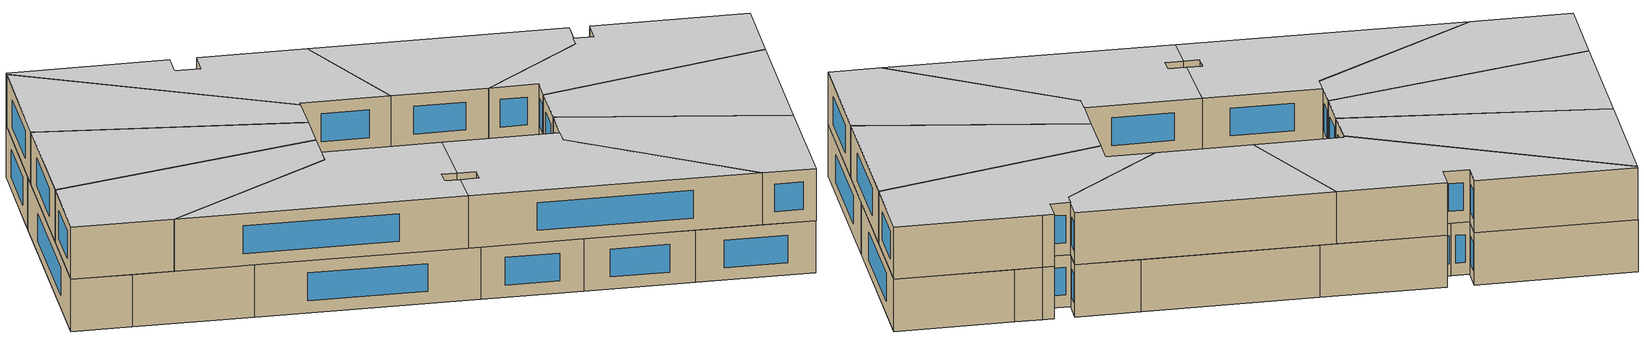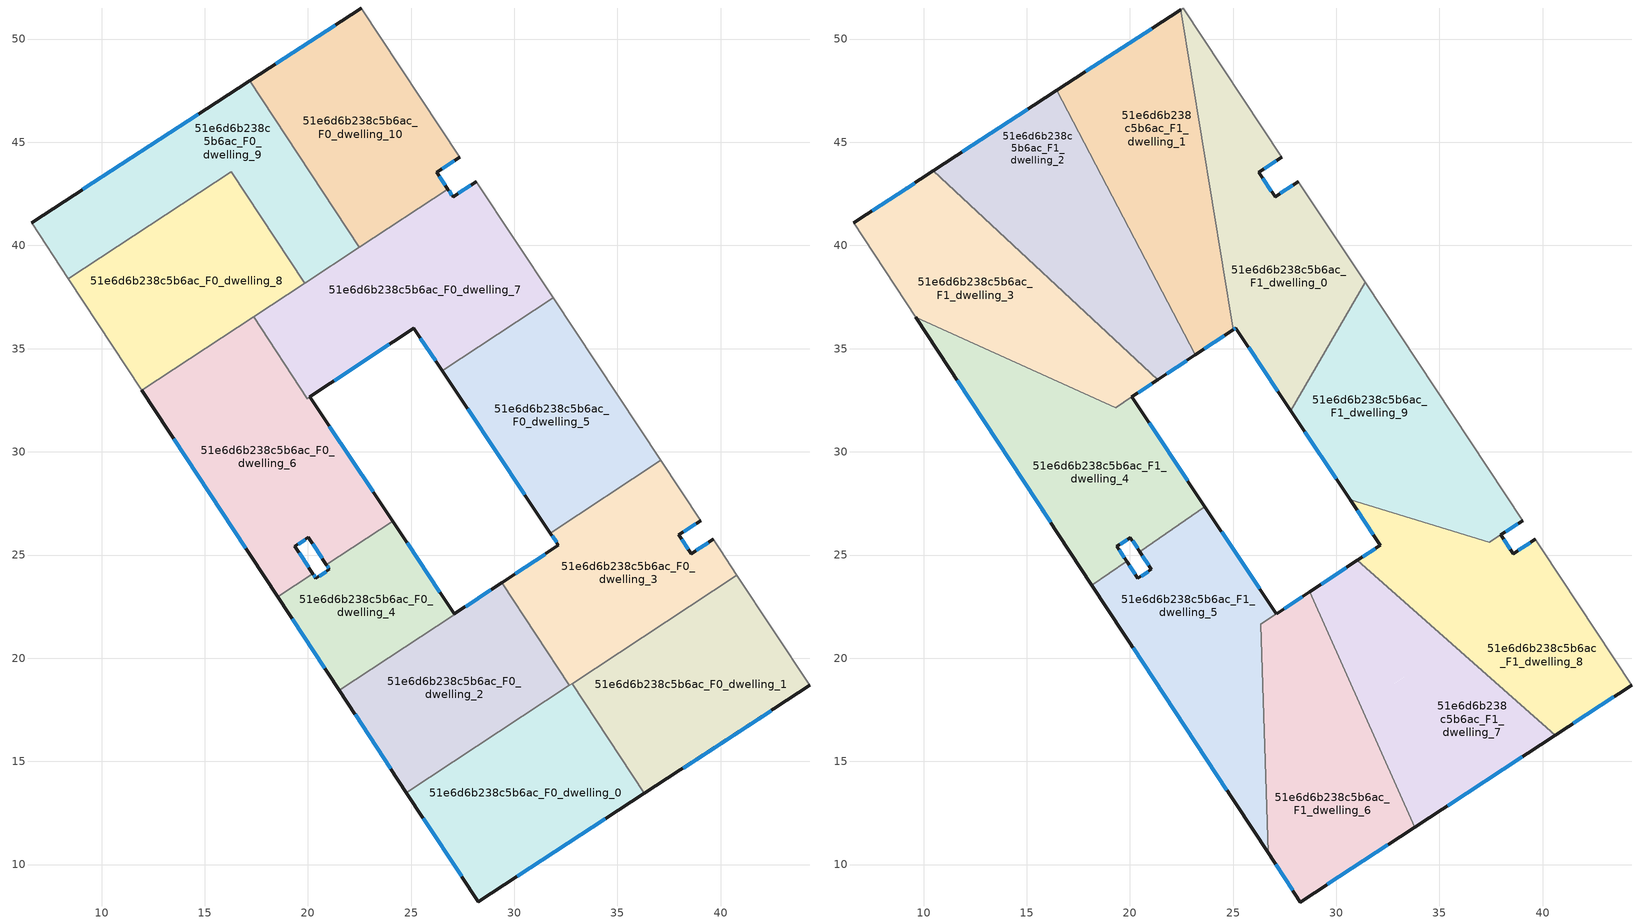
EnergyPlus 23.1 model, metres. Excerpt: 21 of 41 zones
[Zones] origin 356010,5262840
51e6d6b238c5b6ac_F0_dwelling_0
 floor ground (EU_floor_Construction): 32.8,18.77 36.31,13.45 28.27,8.19 24.78,13.49 z0
 wall outside (EU_wall_Construction): 24.78,13.49 28.27,8.19 36.31,13.45 z0:3
 wall to 51e6d6b238c5b6ac_F0_dwelling_1 (EU_wall_Construction): 36.31,13.45 32.8,18.77 z0:3
 wall to 51e6d6b238c5b6ac_F0_dwelling_2 (EU_wall_Construction): 32.67,18.68 24.78,13.49 z0:3
 wall to 51e6d6b238c5b6ac_F0_dwelling_3 (EU_wall_Construction): 32.8,18.77 32.67,18.68 z0:3
 window (EU_Window_Construction): 30.15,9.42 34.42,12.21 / 25.6,12.24 27.45,9.43 z0.7:2.3
51e6d6b238c5b6ac_F0_dwelling_1
 floor ground (EU_floor_Construction): 40.79,24.02 44.32,18.69 36.31,13.45 32.8,18.77 z0
 wall outside (EU_wall_Construction): 36.31,13.45 44.32,18.69 z0:3
 wall adiabatic (EU_wall_Construction): 44.32,18.69 40.79,24.02 z0:3
 wall to 51e6d6b238c5b6ac_F0_dwelling_3 (EU_wall_Construction): 40.79,24.02 32.8,18.77 z0:3
 window (EU_Window_Construction): 38.19,14.68 42.44,17.46 z0.7:2.3
51e6d6b238c5b6ac_F0_dwelling_10
 floor ground (EU_floor_Construction): 22.59,51.51 27.37,44.28 26.24,43.54 26.78,42.73 22.49,39.91 17.18,47.98 z0
 wall outside (EU_wall_Construction): 26.78,42.73 26.24,43.54 27.37,44.28 / 22.59,51.51 17.18,47.98 z0:3
 wall to 51e6d6b238c5b6ac_F0_dwelling_9 (EU_wall_Construction): 17.18,47.98 22.49,39.91 z0:3
 wall adiabatic (EU_wall_Construction): 27.37,44.28 22.59,51.51 z0:3
 wall to 51e6d6b238c5b6ac_F0_dwelling_7 (EU_wall_Construction): 22.49,39.91 26.78,42.73 z0:3
 window (EU_Window_Construction): 26.51,43.72 27.1,44.11 / 26.65,42.92 26.37,43.35 / 21.32,50.68 18.45,48.81 z0.7:2.3
 ceiling adiabatic (EU_roof_Construction): 24.16,41.01 22.46,51.42 22.59,51.51 17.18,47.98 22.49,39.91 z3
51e6d6b238c5b6ac_F0_dwelling_2
 floor ground (EU_floor_Construction): 29.41,23.63 32.67,18.68 24.78,13.49 21.52,18.44 z0
 wall outside (EU_wall_Construction): 21.52,18.44 24.78,13.49 z0:3
 wall to 51e6d6b238c5b6ac_F0_dwelling_4 (EU_wall_Construction): 29.41,23.63 21.52,18.44 z0:3
 wall to 51e6d6b238c5b6ac_F0_dwelling_3 (EU_wall_Construction): 32.67,18.68 29.41,23.63 z0:3
 window (EU_Window_Construction): 22.28,17.28 24.01,14.65 z0.7:2.3
51e6d6b238c5b6ac_F0_dwelling_3
 floor ground (EU_floor_Construction): 39.03,26.67 37.97,25.97 38.58,25.06 39.64,25.76 39.98,25.25 40.79,24.02 32.67,18.68 29.39,23.66 32.14,25.47 31.75,26.07 37.1,29.59 z0
 wall outside (EU_wall_Construction): 31.75,26.07 32.14,25.47 29.39,23.66 / 39.64,25.76 38.58,25.06 37.97,25.97 39.03,26.67 z0:3
 wall adiabatic (EU_wall_Construction): 40.79,24.02 39.98,25.25 39.64,25.76 / 39.03,26.67 37.1,29.59 z0:3
 wall to 51e6d6b238c5b6ac_F0_dwelling_5 (EU_wall_Construction): 37.1,29.59 31.75,26.07 z0:3
 wall to 51e6d6b238c5b6ac_F0_dwelling_4 (EU_wall_Construction): 29.39,23.66 29.41,23.63 z0:3
 window (EU_Window_Construction): 31.5,25.05 30.04,24.09 / 31.84,25.93 32.05,25.61 / 38.22,26.14 38.79,26.51 / 38.44,25.27 38.11,25.76 / 39.39,25.59 38.83,25.22 z0.7:2.3
 ceiling adiabatic (EU_roof_Construction): 35.66,20.65 31.03,24.74 29.39,23.66 32.67,18.68 z3
51e6d6b238c5b6ac_F0_dwelling_4
 floor ground (EU_floor_Construction): 29.39,23.66 29.41,23.63 21.52,18.44 18.54,22.98 20.24,24.1 20.39,23.87 21.04,24.3 20.89,24.53 24.11,26.64 27.1,22.15 z0
 wall outside (EU_wall_Construction): 20.89,24.53 21.04,24.3 20.39,23.87 20.24,24.1 / 29.39,23.66 27.1,22.15 24.11,26.64 / 18.54,22.98 21.52,18.44 z0:3
 wall to 51e6d6b238c5b6ac_F0_dwelling_6 (EU_wall_Construction): 20.24,24.1 18.54,22.98 / 24.11,26.64 20.89,24.53 z0:3
 window (EU_Window_Construction): 20.36,23.93 20.28,24.05 / 20.89,24.2 20.54,23.97 / 20.93,24.47 21.01,24.35 / 26.4,23.21 24.81,25.59 / 28.85,23.31 27.64,22.5 / 19.24,21.91 20.82,19.51 z0.7:2.3
51e6d6b238c5b6ac_F0_dwelling_5
 floor ground (EU_floor_Construction): 31.89,37.46 37.1,29.59 31.75,26.07 26.51,33.92 z0
 wall outside (EU_wall_Construction): 26.51,33.92 31.75,26.07 z0:3
 wall to 51e6d6b238c5b6ac_F0_dwelling_7 (EU_wall_Construction): 31.89,37.46 26.51,33.92 z0:3
 wall adiabatic (EU_wall_Construction): 37.1,29.59 31.89,37.46 z0:3
 window (EU_Window_Construction): 27.74,32.08 30.52,27.91 z0.7:2.3
51e6d6b238c5b6ac_F0_dwelling_6
 floor ground (EU_floor_Construction): 20.1,32.66 24.11,26.64 20.89,24.53 20.02,25.85 19.37,25.42 20.24,24.1 18.54,22.98 11.96,32.98 17.37,36.54 19.97,32.58 z0
 wall outside (EU_wall_Construction): 20.24,24.1 19.37,25.42 20.02,25.85 20.89,24.53 / 11.96,32.98 18.54,22.98 / 24.11,26.64 20.1,32.66 z0:3
 wall to 51e6d6b238c5b6ac_F0_dwelling_7 (EU_wall_Construction): 20.1,32.66 19.97,32.58 17.37,36.54 z0:3
 wall to 51e6d6b238c5b6ac_F0_dwelling_8 (EU_wall_Construction): 17.37,36.54 11.96,32.98 z0:3
 window (EU_Window_Construction): 20.22,25.54 20.69,24.84 / 19.52,25.52 19.87,25.75 / 20.04,24.41 19.57,25.11 / 13.5,30.63 16.99,25.33 / 23.17,28.06 21.04,31.25 z0.7:2.3
51e6d6b238c5b6ac_F0_dwelling_7
 floor ground (EU_floor_Construction): 28.16,43.1 31.89,37.46 26.51,33.92 25.13,36 20.1,32.67 19.97,32.58 17.37,36.54 26.78,42.73 27.03,42.36 z0
 wall outside (EU_wall_Construction): 28.16,43.1 27.03,42.36 26.78,42.73 / 20.1,32.67 25.13,36 26.51,33.92 z0:3
 wall adiabatic (EU_wall_Construction): 31.89,37.46 28.16,43.1 z0:3
 wall to 51e6d6b238c5b6ac_F0_dwelling_9 (EU_wall_Construction): 22.49,39.91 19.84,38.17 z0:3
 wall to 51e6d6b238c5b6ac_F0_dwelling_8 (EU_wall_Construction): 19.84,38.17 17.37,36.54 z0:3
 window (EU_Window_Construction): 26.97,42.44 26.84,42.65 / 27.89,42.92 27.3,42.53 / 25.45,35.51 26.19,34.41 / 21.28,33.45 23.95,35.22 z0.7:2.3
51e6d6b238c5b6ac_F0_dwelling_8
 floor ground (EU_floor_Construction): 16.28,43.58 19.84,38.17 11.96,32.98 8.4,38.39 z0
 wall to 51e6d6b238c5b6ac_F0_dwelling_9 (EU_wall_Construction): 19.84,38.17 16.28,43.58 8.4,38.39 z0:3
 wall adiabatic (EU_wall_Construction): 8.4,38.39 11.96,32.98 z0:3
51e6d6b238c5b6ac_F0_dwelling_9
 floor ground (EU_floor_Construction): 17.18,47.98 22.49,39.91 19.84,38.17 16.28,43.58 8.4,38.39 6.61,41.1 z0
 wall outside (EU_wall_Construction): 17.18,47.98 6.61,41.1 z0:3
 wall adiabatic (EU_wall_Construction): 6.61,41.1 8.4,38.39 z0:3
 window (EU_Window_Construction): 14.7,46.37 9.09,42.72 z0.7:2.3
51e6d6b238c5b6ac_F1_dwelling_0
 floor to 51e6d6b238c5b6ac_F0_dwelling_7 (EU_floor_Construction): 28.16,43.09 31.39,38.21 30.39,36.48 26.51,33.92 25.13,36 25,35.91 24.16,41.01 26.78,42.73 27.03,42.36 z3
 floor to 51e6d6b238c5b6ac_F0_dwelling_5 (EU_floor_Construction): 30.39,36.48 27.8,31.99 26.51,33.92 z3
 floor to 51e6d6b238c5b6ac_F0_dwelling_10 (EU_floor_Construction): 22.59,51.5 27.37,44.28 26.24,43.54 26.78,42.73 24.16,41.01 22.46,51.42 z3
 wall outside (EU_wall_Construction): 25,35.91 25.13,36 27.8,31.99 / 28.16,43.09 27.03,42.36 26.24,43.54 27.37,44.28 z3:6
 wall adiabatic (EU_wall_Construction): 31.39,38.21 28.16,43.09 / 27.37,44.28 22.59,51.5 22.46,51.42 z3:6
 wall to 51e6d6b238c5b6ac_F1_dwelling_9 (EU_wall_Construction): 27.8,31.99 31.39,38.21 z3:6
 wall to 51e6d6b238c5b6ac_F1_dwelling_1 (EU_wall_Construction): 22.46,51.42 25,35.91 z3:6
 window (EU_Window_Construction): 25.76,35.06 27.17,32.93 / 25.03,35.93 25.1,35.98 / 26.51,43.72 27.1,44.11 / 26.85,42.63 26.43,43.26 / 27.89,42.92 27.3,42.53 z3.7:5.3
 ceiling to 51e6d6b238c5b6ac_F2_dwelling_0 (EU_floor_Construction): 27.8,31.99 31.39,38.21 28.16,43.09 27.03,42.36 26.24,43.54 27.37,44.28 22.59,51.5 22.46,51.42 25,35.91 25.13,36 z6
51e6d6b238c5b6ac_F1_dwelling_1
 floor adiabatic (EU_floor_Construction): 22.46,51.42 24.16,41.01 22.49,39.91 17.18,47.98 z3
 floor to 51e6d6b238c5b6ac_F0_dwelling_7 (EU_floor_Construction): 24.16,41.01 25,35.91 23.17,34.7 20.97,38.91 z3
 floor to 51e6d6b238c5b6ac_F0_dwelling_9 (EU_floor_Construction): 17.18,47.98 22.49,39.91 20.97,38.91 16.46,47.52 z3
 wall outside (EU_wall_Construction): 23.17,34.7 25,35.91 / 22.46,51.42 16.46,47.52 z3:6
 wall to 51e6d6b238c5b6ac_F1_dwelling_2 (EU_wall_Construction): 16.46,47.52 23.17,34.7 z3:6
 window (EU_Window_Construction): 23.6,34.98 24.57,35.63 / 21.05,50.5 17.87,48.43 z3.7:5.3
 ceiling to 51e6d6b238c5b6ac_F2_dwelling_1 (EU_floor_Construction): 25,35.91 22.46,51.42 16.46,47.52 23.17,34.7 z6
51e6d6b238c5b6ac_F1_dwelling_2
 floor to 51e6d6b238c5b6ac_F0_dwelling_9 (EU_floor_Construction): 16.46,47.52 20.97,38.91 19.84,38.17 16.28,43.58 12.91,41.35 10.47,43.62 z3
 floor to 51e6d6b238c5b6ac_F0_dwelling_8 (EU_floor_Construction): 16.28,43.58 19.84,38.17 17.79,36.82 12.91,41.35 z3
 floor to 51e6d6b238c5b6ac_F0_dwelling_7 (EU_floor_Construction): 20.97,38.91 23.17,34.7 21.36,33.5 17.79,36.82 z3
 wall outside (EU_wall_Construction): 21.36,33.5 23.17,34.7 / 16.46,47.52 10.47,43.62 z3:6
 wall to 51e6d6b238c5b6ac_F1_dwelling_3 (EU_wall_Construction): 10.47,43.62 21.36,33.5 z3:6
 window (EU_Window_Construction): 21.78,33.78 22.74,34.42 / 15.06,46.6 11.88,44.53 z3.7:5.3
 ceiling to 51e6d6b238c5b6ac_F2_dwelling_2 (EU_floor_Construction): 23.17,34.7 16.46,47.52 10.47,43.62 21.36,33.5 z6
51e6d6b238c5b6ac_F1_dwelling_3
 floor to 51e6d6b238c5b6ac_F0_dwelling_8 (EU_floor_Construction): 17.79,36.82 14.2,34.46 9.62,36.53 8.4,38.39 12.91,41.35 z3
 floor to 51e6d6b238c5b6ac_F0_dwelling_9 (EU_floor_Construction): 12.91,41.35 8.4,38.39 6.61,41.1 10.47,43.62 z3
 floor to 51e6d6b238c5b6ac_F0_dwelling_6 (EU_floor_Construction): 17.37,36.54 19.97,32.58 20.1,32.66 19.32,32.15 14.2,34.46 z3
 floor to 51e6d6b238c5b6ac_F0_dwelling_7 (EU_floor_Construction): 21.36,33.5 19.97,32.58 17.37,36.54 17.79,36.82 z3
 wall outside (EU_wall_Construction): 10.47,43.62 6.61,41.1 / 20.1,32.67 21.36,33.5 z3:6
 wall adiabatic (EU_wall_Construction): 6.61,41.1 9.62,36.53 z3:6
 wall to 51e6d6b238c5b6ac_F1_dwelling_4 (EU_wall_Construction): 19.32,32.15 20.1,32.66 / 9.62,36.53 19.31,32.15 z3:6
 window (EU_Window_Construction): 9.57,43.02 7.52,41.69 / 20.39,32.86 21.06,33.3 z3.7:5.3
 ceiling to 51e6d6b238c5b6ac_F2_dwelling_3 (EU_floor_Construction): 21.36,33.5 10.47,43.62 6.61,41.1 9.62,36.53 19.32,32.15 z6
51e6d6b238c5b6ac_F1_dwelling_4
 floor to 51e6d6b238c5b6ac_F0_dwelling_6 (EU_floor_Construction): 20.1,32.66 23.64,27.35 20.48,25.15 20.02,25.85 19.37,25.42 19.84,24.71 18.16,23.55 11.96,32.98 14.2,34.46 19.32,32.15 z3
 floor to 51e6d6b238c5b6ac_F0_dwelling_8 (EU_floor_Construction): 14.2,34.46 11.96,32.98 9.62,36.53 z3
 wall outside (EU_wall_Construction): 23.64,27.35 20.1,32.66 / 19.84,24.71 19.37,25.42 20.02,25.85 20.48,25.15 / 9.62,36.53 18.16,23.55 z3:6
 wall to 51e6d6b238c5b6ac_F1_dwelling_5 (EU_wall_Construction): 20.48,25.15 23.64,27.35 / 18.16,23.55 19.84,24.71 z3:6
 window (EU_Window_Construction): 22.81,28.6 20.93,31.41 / 20.13,25.69 20.37,25.32 / 19.52,25.52 19.87,25.75 / 19.73,24.88 19.48,25.25 / 11.63,33.48 16.16,26.59 z3.7:5.3
 ceiling to 51e6d6b238c5b6ac_F2_dwelling_4 (EU_floor_Construction): 20.48,25.15 23.64,27.35 20.1,32.66 19.32,32.15 9.62,36.53 18.16,23.55 19.84,24.71 19.37,25.42 20.02,25.85 z6
51e6d6b238c5b6ac_F1_dwelling_5
 floor to 51e6d6b238c5b6ac_F0_dwelling_2 (EU_floor_Construction): 26.35,21.62 26.57,14.67 24.78,13.49 21.52,18.44 z3
 floor to 51e6d6b238c5b6ac_F0_dwelling_4 (EU_floor_Construction): 24.11,26.64 27.1,22.15 26.35,21.65 26.35,21.62 21.52,18.44 18.54,22.98 20.24,24.1 20.39,23.87 21.04,24.3 20.89,24.53 z3
 floor to 51e6d6b238c5b6ac_F0_dwelling_0 (EU_floor_Construction): 26.57,14.67 26.7,10.56 24.78,13.49 z3
 floor to 51e6d6b238c5b6ac_F0_dwelling_6 (EU_floor_Construction): 23.64,27.35 24.11,26.64 20.89,24.53 20.48,25.15 z3; 19.84,24.71 20.24,24.1 18.54,22.98 18.16,23.55 z3
 wall outside (EU_wall_Construction): 20.48,25.15 21.04,24.3 20.39,23.87 19.84,24.71 / 27.1,22.15 23.64,27.35 / 18.16,23.55 26.7,10.56 z3:6
 wall to 51e6d6b238c5b6ac_F1_dwelling_6 (EU_wall_Construction): 26.7,10.56 26.35,21.65 27.1,22.15 z3:6
 window (EU_Window_Construction): 20.89,24.2 20.54,23.97 / 20.61,24.95 20.91,24.5 / 26.29,23.37 24.45,26.13 / 20.17,20.5 24.7,13.61 / 20.26,24.07 19.97,24.51 z3.7:5.3
 ceiling to 51e6d6b238c5b6ac_F2_dwelling_5 (EU_floor_Construction): 26.7,10.56 26.35,21.65 27.1,22.15 23.64,27.35 20.48,25.15 21.04,24.3 20.39,23.87 19.84,24.71 18.16,23.55 z6
51e6d6b238c5b6ac_F1_dwelling_6
 floor to 51e6d6b238c5b6ac_F0_dwelling_0 (EU_floor_Construction): 31.18,17.7 33.81,11.81 28.27,8.19 26.7,10.56 26.57,14.67 z3
 floor to 51e6d6b238c5b6ac_F0_dwelling_2 (EU_floor_Construction): 28.74,23.19 31.18,17.7 26.57,14.67 26.35,21.62 z3
 floor to 51e6d6b238c5b6ac_F0_dwelling_4 (EU_floor_Construction): 28.73,23.22 28.74,23.19 26.35,21.62 26.35,21.65 26.97,22.06 z3
 wall outside (EU_wall_Construction): 28.72,23.22 27.1,22.15 / 26.7,10.56 28.27,8.19 33.81,11.81 z3:6
 wall to 51e6d6b238c5b6ac_F1_dwelling_7 (EU_wall_Construction): 33.81,11.81 28.72,23.22 z3:6
 window (EU_Window_Construction): 28.34,22.97 27.49,22.4 / 29.57,9.04 32.51,10.96 / 27.07,10 27.9,8.74 z3.7:5.3
 ceiling to 51e6d6b238c5b6ac_F2_dwelling_6 (EU_floor_Construction): 33.81,11.81 28.72,23.22 27.1,22.15 26.35,21.65 26.7,10.56 28.27,8.19 z6
51e6d6b238c5b6ac_F1_dwelling_7
 floor to 51e6d6b238c5b6ac_F0_dwelling_0 (EU_floor_Construction): 32.8,18.77 36.31,13.45 33.81,11.81 31.18,17.7 z3
 floor to 51e6d6b238c5b6ac_F0_dwelling_1 (EU_floor_Construction): 40.62,16.27 36.31,13.45 32.8,18.77 35.66,20.65 z3
 floor to 51e6d6b238c5b6ac_F0_dwelling_4 (EU_floor_Construction): 29.39,23.66 29.41,23.63 28.74,23.19 28.73,23.22 z3
 floor to 51e6d6b238c5b6ac_F0_dwelling_2 (EU_floor_Construction): 29.41,23.63 32.67,18.68 31.18,17.7 28.74,23.19 z3
 floor adiabatic (EU_floor_Construction): 35.66,20.65 32.67,18.68 29.41,23.63 29.39,23.66 31.03,24.74 z3
 wall outside (EU_wall_Construction): 31.03,24.74 28.72,23.22 / 33.81,11.81 40.62,16.27 z3:6
 wall to 51e6d6b238c5b6ac_F1_dwelling_8 (EU_wall_Construction): 40.62,16.27 31.03,24.74 z3:6
 window (EU_Window_Construction): 30.49,24.38 29.27,23.58 / 35.41,12.86 39.02,15.22 z3.7:5.3
 ceiling to 51e6d6b238c5b6ac_F2_dwelling_7 (EU_floor_Construction): 40.62,16.27 31.03,24.74 28.72,23.22 33.81,11.81 z6
51e6d6b238c5b6ac_F1_dwelling_8
 floor to 51e6d6b238c5b6ac_F0_dwelling_1 (EU_floor_Construction): 40.79,24.02 44.32,18.69 40.62,16.27 35.66,20.65 z3
 floor to 51e6d6b238c5b6ac_F0_dwelling_3 (EU_floor_Construction): 39.64,25.75 39.98,25.25 40.79,24.02 35.66,20.65 31.03,24.74 32.14,25.47 31.75,26.07 33.08,26.94 37.42,25.61 37.97,25.97 38.58,25.06 z3
 floor to 51e6d6b238c5b6ac_F0_dwelling_5 (EU_floor_Construction): 33.08,26.94 31.75,26.07 30.67,27.68 z3
 wall outside (EU_wall_Construction): 40.62,16.27 44.32,18.69 / 30.67,27.68 32.14,25.47 31.03,24.74 / 39.64,25.75 38.58,25.06 37.97,25.97 z3:6
 wall adiabatic (EU_wall_Construction): 44.32,18.69 39.98,25.25 39.64,25.75 z3:6
 wall to 51e6d6b238c5b6ac_F1_dwelling_9 (EU_wall_Construction): 37.41,25.61 30.67,27.68 / 37.97,25.97 37.42,25.61 z3:6
 window (EU_Window_Construction): 41.49,16.84 43.45,18.12 / 31.88,25.3 31.29,24.91 / 31.02,27.16 31.8,25.99 / 38.44,25.27 38.11,25.76 / 39.39,25.59 38.83,25.22 z3.7:5.3
 ceiling to 51e6d6b238c5b6ac_F2_dwelling_8 (EU_floor_Construction): 44.32,18.69 39.98,25.25 39.64,25.75 38.58,25.06 37.97,25.97 37.42,25.61 30.67,27.68 32.14,25.47 31.03,24.74 40.62,16.27 z6
51e6d6b238c5b6ac_F1_dwelling_9
 floor to 51e6d6b238c5b6ac_F0_dwelling_5 (EU_floor_Construction): 31.89,37.46 37.1,29.59 33.08,26.94 30.67,27.68 27.8,31.99 30.39,36.48 z3
 floor to 51e6d6b238c5b6ac_F0_dwelling_7 (EU_floor_Construction): 31.39,38.21 31.89,37.46 30.39,36.48 z3
 floor to 51e6d6b238c5b6ac_F0_dwelling_3 (EU_floor_Construction): 37.1,29.59 39.03,26.67 37.97,25.97 37.42,25.61 33.08,26.94 z3
 wall outside (EU_wall_Construction): 27.8,31.99 30.67,27.68 / 37.97,25.97 39.03,26.67 z3:6
 wall adiabatic (EU_wall_Construction): 39.03,26.67 31.39,38.21 z3:6
 window (EU_Window_Construction): 28.48,30.97 30,28.69 / 38.22,26.14 38.79,26.51 z3.7:5.3
 ceiling to 51e6d6b238c5b6ac_F2_dwelling_9 (EU_floor_Construction): 39.03,26.67 31.39,38.21 27.8,31.99 30.67,27.68 37.42,25.61 z6
[Building]
EU S2 Campaign: North Axis=0; Terrain=City; Solar Distribution=FullExterior
[Site:Location]
Budapest.Ferenc.Liszt.Intl.AP: Latitude=47.437; Longitude=19.256; Time Zone=1; Elevation=185
[SizingPeriod:WeatherFileDays]
AnnualSizingPeriod: Begin Month=1; Begin Day of Month=1; End Month=12; End Day of Month=31; Day of Week for Start Day=Monday; Use Weather File Daylight Saving Period=No; Use Weather File Rain and Snow Indicators=No
[MATERIAL]
EU_InternalMass_Material: Roughness=MediumRough; Thickness=0.1; Conductivity=1; Density=1800; Specific Heat=900; Thermal Absorptance=0.9; Solar Absorptance=0.7; Visible Absorptance=0.7
[MATERIAL:NOMASS] Roughness=MediumRough; Thermal Absorptance=0.9; Solar Absorptance=0.7; Visible Absorptance=0.7
Name | Thermal Resistance
EU_wall_NoMass | 0.832559
EU_roof_NoMass | 1.39638
EU_floor_NoMass | 0.872794
[WINDOWMATERIAL:SIMPLEGLAZINGSYSTEM]
EU_Window_SimpleGlazing: UFactor=2.79869; Solar Heat Gain Coefficient=0.75; Visible Transmittance=0.75
[CONSTRUCTION]
EU_wall_Construction: EU_wall_NoMass
EU_roof_Construction: EU_roof_NoMass
EU_floor_Construction: EU_floor_NoMass
EU_Window_Construction: EU_Window_SimpleGlazing
EU_InternalMass_Construction: EU_InternalMass_Material
[ZONE] Type=1; Multiplier=1; Ceiling Height=autocalculate; Floor Area=autocalculate; Part of Total Floor Area=Yes
Name | Volume
51e6d6b238c5b6ac_F0_dwelling_0 | 183.293
51e6d6b238c5b6ac_F1_dwelling_0 | 201.608
51e6d6b238c5b6ac_F0_dwelling_1 | 183.302
51e6d6b238c5b6ac_F1_dwelling_1 | 201.632
51e6d6b238c5b6ac_F0_dwelling_10 | 183.281
51e6d6b238c5b6ac_F0_dwelling_2 | 167.933
51e6d6b238c5b6ac_F1_dwelling_2 | 201.602
51e6d6b238c5b6ac_F0_dwelling_3 | 183.29
51e6d6b238c5b6ac_F1_dwelling_3 | 199.498
51e6d6b238c5b6ac_F0_dwelling_4 | 108.528
51e6d6b238c5b6ac_F1_dwelling_4 | 203.692
51e6d6b238c5b6ac_F0_dwelling_5 | 181.972
51e6d6b238c5b6ac_F1_dwelling_5 | 203.555
51e6d6b238c5b6ac_F0_dwelling_6 | 232.694
51e6d6b238c5b6ac_F1_dwelling_6 | 199.659
51e6d6b238c5b6ac_F0_dwelling_7 | 225.263
51e6d6b238c5b6ac_F1_dwelling_7 | 201.604
51e6d6b238c5b6ac_F0_dwelling_8 | 183.286
51e6d6b238c5b6ac_F1_dwelling_8 | 204.281
51e6d6b238c5b6ac_F0_dwelling_9 | 183.297
51e6d6b238c5b6ac_F1_dwelling_9 | 198.948
[INTERNALMASS] Construction=EU_InternalMass_Construction
Name | Zone or ZoneList | Surface Area
51e6d6b238c5b6ac_F0_dwelling_0_EU_InternalMass | 51e6d6b238c5b6ac_F0_dwelling_0 | 61.0972
51e6d6b238c5b6ac_F0_dwelling_1_EU_InternalMass | 51e6d6b238c5b6ac_F0_dwelling_1 | 61.1001
51e6d6b238c5b6ac_F0_dwelling_2_EU_InternalMass | 51e6d6b238c5b6ac_F0_dwelling_2 | 55.9786
51e6d6b238c5b6ac_F0_dwelling_3_EU_InternalMass | 51e6d6b238c5b6ac_F0_dwelling_3 | 61.0965
51e6d6b238c5b6ac_F0_dwelling_4_EU_InternalMass | 51e6d6b238c5b6ac_F0_dwelling_4 | 36.1735
51e6d6b238c5b6ac_F0_dwelling_5_EU_InternalMass | 51e6d6b238c5b6ac_F0_dwelling_5 | 60.6619
51e6d6b238c5b6ac_F0_dwelling_6_EU_InternalMass | 51e6d6b238c5b6ac_F0_dwelling_6 | 77.5602
51e6d6b238c5b6ac_F0_dwelling_7_EU_InternalMass | 51e6d6b238c5b6ac_F0_dwelling_7 | 75.0882
51e6d6b238c5b6ac_F0_dwelling_8_EU_InternalMass | 51e6d6b238c5b6ac_F0_dwelling_8 | 61.0957
51e6d6b238c5b6ac_F0_dwelling_9_EU_InternalMass | 51e6d6b238c5b6ac_F0_dwelling_9 | 61.0989
51e6d6b238c5b6ac_F0_dwelling_10_EU_InternalMass | 51e6d6b238c5b6ac_F0_dwelling_10 | 61.0925
51e6d6b238c5b6ac_F1_dwelling_0_EU_InternalMass | 51e6d6b238c5b6ac_F1_dwelling_0 | 67.2033
51e6d6b238c5b6ac_F1_dwelling_1_EU_InternalMass | 51e6d6b238c5b6ac_F1_dwelling_1 | 67.2106
51e6d6b238c5b6ac_F1_dwelling_2_EU_InternalMass | 51e6d6b238c5b6ac_F1_dwelling_2 | 67.2005
51e6d6b238c5b6ac_F1_dwelling_3_EU_InternalMass | 51e6d6b238c5b6ac_F1_dwelling_3 | 66.5007
51e6d6b238c5b6ac_F1_dwelling_4_EU_InternalMass | 51e6d6b238c5b6ac_F1_dwelling_4 | 67.8987
51e6d6b238c5b6ac_F1_dwelling_5_EU_InternalMass | 51e6d6b238c5b6ac_F1_dwelling_5 | 67.8512
51e6d6b238c5b6ac_F1_dwelling_6_EU_InternalMass | 51e6d6b238c5b6ac_F1_dwelling_6 | 66.5547
51e6d6b238c5b6ac_F1_dwelling_7_EU_InternalMass | 51e6d6b238c5b6ac_F1_dwelling_7 | 67.2012
51e6d6b238c5b6ac_F1_dwelling_8_EU_InternalMass | 51e6d6b238c5b6ac_F1_dwelling_8 | 68.092
51e6d6b238c5b6ac_F1_dwelling_9_EU_InternalMass | 51e6d6b238c5b6ac_F1_dwelling_9 | 66.3142
[OTHEREQUIPMENT] Fuel Type=Electricity; Design Level Calculation Method=Watts/Area; Power per Zone Floor Area=1; Fraction Latent=0; Fraction Radiant=0; Fraction Lost=0; Carbon Dioxide Generation Rate=0; EndUse Subcategory=EU_Step8_InternalGains
Name | Zone or ZoneList or Space or SpaceList | Schedule
EU_Step8_InternalGain_51e6d6b238c5b6ac_F0_dwelling_0_f000 | 51e6d6b238c5b6ac_F0_dwelling_0 | EU_Step8_GainSchedule_51e6d6b238c5b6ac_F0_dwelling_0_f000
EU_Step8_InternalGain_51e6d6b238c5b6ac_F0_dwelling_1_f000 | 51e6d6b238c5b6ac_F0_dwelling_1 | EU_Step8_GainSchedule_51e6d6b238c5b6ac_F0_dwelling_1_f000
EU_Step8_InternalGain_51e6d6b238c5b6ac_F0_dwelling_2_f000 | 51e6d6b238c5b6ac_F0_dwelling_2 | EU_Step8_GainSchedule_51e6d6b238c5b6ac_F0_dwelling_2_f000
EU_Step8_InternalGain_51e6d6b238c5b6ac_F0_dwelling_3_f000 | 51e6d6b238c5b6ac_F0_dwelling_3 | EU_Step8_GainSchedule_51e6d6b238c5b6ac_F0_dwelling_3_f000
EU_Step8_InternalGain_51e6d6b238c5b6ac_F0_dwelling_4_f000 | 51e6d6b238c5b6ac_F0_dwelling_4 | EU_Step8_GainSchedule_51e6d6b238c5b6ac_F0_dwelling_4_f000
EU_Step8_InternalGain_51e6d6b238c5b6ac_F0_dwelling_5_f000 | 51e6d6b238c5b6ac_F0_dwelling_5 | EU_Step8_GainSchedule_51e6d6b238c5b6ac_F0_dwelling_5_f000
EU_Step8_InternalGain_51e6d6b238c5b6ac_F0_dwelling_6_f000 | 51e6d6b238c5b6ac_F0_dwelling_6 | EU_Step8_GainSchedule_51e6d6b238c5b6ac_F0_dwelling_6_f000
EU_Step8_InternalGain_51e6d6b238c5b6ac_F0_dwelling_7_f000 | 51e6d6b238c5b6ac_F0_dwelling_7 | EU_Step8_GainSchedule_51e6d6b238c5b6ac_F0_dwelling_7_f000
EU_Step8_InternalGain_51e6d6b238c5b6ac_F0_dwelling_8_f000 | 51e6d6b238c5b6ac_F0_dwelling_8 | EU_Step8_GainSchedule_51e6d6b238c5b6ac_F0_dwelling_8_f000
EU_Step8_InternalGain_51e6d6b238c5b6ac_F0_dwelling_9_f000 | 51e6d6b238c5b6ac_F0_dwelling_9 | EU_Step8_GainSchedule_51e6d6b238c5b6ac_F0_dwelling_9_f000
EU_Step8_InternalGain_51e6d6b238c5b6ac_F0_dwelling_10_f000 | 51e6d6b238c5b6ac_F0_dwelling_10 | EU_Step8_GainSchedule_51e6d6b238c5b6ac_F0_dwelling_10_f000
EU_Step8_InternalGain_51e6d6b238c5b6ac_F1_dwelling_0_f000 | 51e6d6b238c5b6ac_F1_dwelling_0 | EU_Step8_GainSchedule_51e6d6b238c5b6ac_F1_dwelling_0_f000
EU_Step8_InternalGain_51e6d6b238c5b6ac_F1_dwelling_1_f000 | 51e6d6b238c5b6ac_F1_dwelling_1 | EU_Step8_GainSchedule_51e6d6b238c5b6ac_F1_dwelling_1_f000
EU_Step8_InternalGain_51e6d6b238c5b6ac_F1_dwelling_2_f000 | 51e6d6b238c5b6ac_F1_dwelling_2 | EU_Step8_GainSchedule_51e6d6b238c5b6ac_F1_dwelling_2_f000
EU_Step8_InternalGain_51e6d6b238c5b6ac_F1_dwelling_3_f000 | 51e6d6b238c5b6ac_F1_dwelling_3 | EU_Step8_GainSchedule_51e6d6b238c5b6ac_F1_dwelling_3_f000
EU_Step8_InternalGain_51e6d6b238c5b6ac_F1_dwelling_4_f000 | 51e6d6b238c5b6ac_F1_dwelling_4 | EU_Step8_GainSchedule_51e6d6b238c5b6ac_F1_dwelling_4_f000
EU_Step8_InternalGain_51e6d6b238c5b6ac_F1_dwelling_5_f000 | 51e6d6b238c5b6ac_F1_dwelling_5 | EU_Step8_GainSchedule_51e6d6b238c5b6ac_F1_dwelling_5_f000
EU_Step8_InternalGain_51e6d6b238c5b6ac_F1_dwelling_6_f000 | 51e6d6b238c5b6ac_F1_dwelling_6 | EU_Step8_GainSchedule_51e6d6b238c5b6ac_F1_dwelling_6_f000
EU_Step8_InternalGain_51e6d6b238c5b6ac_F1_dwelling_7_f000 | 51e6d6b238c5b6ac_F1_dwelling_7 | EU_Step8_GainSchedule_51e6d6b238c5b6ac_F1_dwelling_7_f000
EU_Step8_InternalGain_51e6d6b238c5b6ac_F1_dwelling_8_f000 | 51e6d6b238c5b6ac_F1_dwelling_8 | EU_Step8_GainSchedule_51e6d6b238c5b6ac_F1_dwelling_8_f000
EU_Step8_InternalGain_51e6d6b238c5b6ac_F1_dwelling_9_f000 | 51e6d6b238c5b6ac_F1_dwelling_9 | EU_Step8_GainSchedule_51e6d6b238c5b6ac_F1_dwelling_9_f000
[ZONEVENTILATION:DESIGNFLOWRATE] Schedule=EU_AlwaysOn; Design Flow Rate Calculation Method=AirChanges/Hour; Air Changes per Hour=0.475469; Ventilation Type=Natural; Fan Pressure Rise=0; Fan Total Efficiency=1; Constant Term Coefficient=1; Temperature Term Coefficient=0; Velocity Term Coefficient=0; Velocity Squared Term Coefficient=0; Minimum Indoor Temperature=-100; Maximum Indoor Temperature=100; Delta Temperature=-100; Minimum Outdoor Temperature=-100; Maximum Outdoor Temperature=100; Maximum Wind Speed=40
Name | Zone or ZoneList or Space or SpaceList
EU_ConstantAir_51e6d6b238c5b6ac_F0_dwelling_0 | 51e6d6b238c5b6ac_F0_dwelling_0
EU_ConstantAir_51e6d6b238c5b6ac_F0_dwelling_1 | 51e6d6b238c5b6ac_F0_dwelling_1
EU_ConstantAir_51e6d6b238c5b6ac_F0_dwelling_2 | 51e6d6b238c5b6ac_F0_dwelling_2
EU_ConstantAir_51e6d6b238c5b6ac_F0_dwelling_3 | 51e6d6b238c5b6ac_F0_dwelling_3
EU_ConstantAir_51e6d6b238c5b6ac_F0_dwelling_4 | 51e6d6b238c5b6ac_F0_dwelling_4
EU_ConstantAir_51e6d6b238c5b6ac_F0_dwelling_5 | 51e6d6b238c5b6ac_F0_dwelling_5
EU_ConstantAir_51e6d6b238c5b6ac_F0_dwelling_6 | 51e6d6b238c5b6ac_F0_dwelling_6
EU_ConstantAir_51e6d6b238c5b6ac_F0_dwelling_7 | 51e6d6b238c5b6ac_F0_dwelling_7
EU_ConstantAir_51e6d6b238c5b6ac_F0_dwelling_8 | 51e6d6b238c5b6ac_F0_dwelling_8
EU_ConstantAir_51e6d6b238c5b6ac_F0_dwelling_9 | 51e6d6b238c5b6ac_F0_dwelling_9
EU_ConstantAir_51e6d6b238c5b6ac_F0_dwelling_10 | 51e6d6b238c5b6ac_F0_dwelling_10
EU_ConstantAir_51e6d6b238c5b6ac_F1_dwelling_0 | 51e6d6b238c5b6ac_F1_dwelling_0
EU_ConstantAir_51e6d6b238c5b6ac_F1_dwelling_1 | 51e6d6b238c5b6ac_F1_dwelling_1
EU_ConstantAir_51e6d6b238c5b6ac_F1_dwelling_2 | 51e6d6b238c5b6ac_F1_dwelling_2
EU_ConstantAir_51e6d6b238c5b6ac_F1_dwelling_3 | 51e6d6b238c5b6ac_F1_dwelling_3
EU_ConstantAir_51e6d6b238c5b6ac_F1_dwelling_4 | 51e6d6b238c5b6ac_F1_dwelling_4
EU_ConstantAir_51e6d6b238c5b6ac_F1_dwelling_5 | 51e6d6b238c5b6ac_F1_dwelling_5
EU_ConstantAir_51e6d6b238c5b6ac_F1_dwelling_6 | 51e6d6b238c5b6ac_F1_dwelling_6
EU_ConstantAir_51e6d6b238c5b6ac_F1_dwelling_7 | 51e6d6b238c5b6ac_F1_dwelling_7
EU_ConstantAir_51e6d6b238c5b6ac_F1_dwelling_8 | 51e6d6b238c5b6ac_F1_dwelling_8
EU_ConstantAir_51e6d6b238c5b6ac_F1_dwelling_9 | 51e6d6b238c5b6ac_F1_dwelling_9
[HVACTEMPLATE:THERMOSTAT] Constant Heating Setpoint=20; Constant Cooling Setpoint=50
EU_HeatOnly_51e6d6b238c5b6ac_F0_dwelling_0; EU_HeatOnly_51e6d6b238c5b6ac_F0_dwelling_1; EU_HeatOnly_51e6d6b238c5b6ac_F0_dwelling_2; EU_HeatOnly_51e6d6b238c5b6ac_F0_dwelling_3; EU_HeatOnly_51e6d6b238c5b6ac_F0_dwelling_4; EU_HeatOnly_51e6d6b238c5b6ac_F0_dwelling_5; EU_HeatOnly_51e6d6b238c5b6ac_F0_dwelling_6; EU_HeatOnly_51e6d6b238c5b6ac_F0_dwelling_7; EU_HeatOnly_51e6d6b238c5b6ac_F0_dwelling_8; EU_HeatOnly_51e6d6b238c5b6ac_F0_dwelling_9; EU_HeatOnly_51e6d6b238c5b6ac_F0_dwelling_10; EU_HeatOnly_51e6d6b238c5b6ac_F1_dwelling_0; EU_HeatOnly_51e6d6b238c5b6ac_F1_dwelling_1; EU_HeatOnly_51e6d6b238c5b6ac_F1_dwelling_2; EU_HeatOnly_51e6d6b238c5b6ac_F1_dwelling_3; EU_HeatOnly_51e6d6b238c5b6ac_F1_dwelling_4; EU_HeatOnly_51e6d6b238c5b6ac_F1_dwelling_5; EU_HeatOnly_51e6d6b238c5b6ac_F1_dwelling_6; EU_HeatOnly_51e6d6b238c5b6ac_F1_dwelling_7; EU_HeatOnly_51e6d6b238c5b6ac_F1_dwelling_8; EU_HeatOnly_51e6d6b238c5b6ac_F1_dwelling_9; EU_HeatOnly_51e6d6b238c5b6ac_F2_dwelling_0; EU_HeatOnly_51e6d6b238c5b6ac_F2_dwelling_1; EU_HeatOnly_51e6d6b238c5b6ac_F2_dwelling_2; EU_HeatOnly_51e6d6b238c5b6ac_F2_dwelling_3; EU_HeatOnly_51e6d6b238c5b6ac_F2_dwelling_4; EU_HeatOnly_51e6d6b238c5b6ac_F2_dwelling_5; EU_HeatOnly_51e6d6b238c5b6ac_F2_dwelling_6; EU_HeatOnly_51e6d6b238c5b6ac_F2_dwelling_7; EU_HeatOnly_51e6d6b238c5b6ac_F2_dwelling_8; EU_HeatOnly_51e6d6b238c5b6ac_F2_dwelling_9; EU_HeatOnly_51e6d6b238c5b6ac_F3_dwelling_0; EU_HeatOnly_51e6d6b238c5b6ac_F3_dwelling_1; EU_HeatOnly_51e6d6b238c5b6ac_F3_dwelling_2; EU_HeatOnly_51e6d6b238c5b6ac_F3_dwelling_3; EU_HeatOnly_51e6d6b238c5b6ac_F3_dwelling_4; EU_HeatOnly_51e6d6b238c5b6ac_F3_dwelling_5; EU_HeatOnly_51e6d6b238c5b6ac_F3_dwelling_6; EU_HeatOnly_51e6d6b238c5b6ac_F3_dwelling_7; EU_HeatOnly_51e6d6b238c5b6ac_F3_dwelling_8; EU_HeatOnly_51e6d6b238c5b6ac_F3_dwelling_9
[HVACTEMPLATE:ZONE:IDEALLOADSAIRSYSTEM] System Availability Schedule=EU_AlwaysOn; Maximum Heating Supply Air Temperature=50; Minimum Cooling Supply Air Temperature=13; Maximum Heating Supply Air Humidity Ratio=0.0156; Minimum Cooling Supply Air Humidity Ratio=0.0077; Heating Limit=NoLimit; Cooling Limit=NoLimit; Heating Availability Schedule=EU_AlwaysOn; Cooling Availability Schedule=EU_CoolingOff; Dehumidification Control Type=ConstantSensibleHeatRatio; Cooling Sensible Heat Ratio=0.7; Dehumidification Setpoint=60; Humidification Control Type=None; Humidification Setpoint=30; Outdoor Air Method=None; Outdoor Air Flow Rate per Person=0.00944; Outdoor Air Flow Rate per Zone Floor Area=0; Outdoor Air Flow Rate per Zone=0; Demand Controlled Ventilation Type=None; Outdoor Air Economizer Type=NoEconomizer; Heat Recovery Type=None; Sensible Heat Recovery Effectiveness=0.7; Latent Heat Recovery Effectiveness=0.65
Name | Template Thermostat
51e6d6b238c5b6ac_F0_dwelling_0 | EU_HeatOnly_51e6d6b238c5b6ac_F0_dwelling_0
51e6d6b238c5b6ac_F0_dwelling_1 | EU_HeatOnly_51e6d6b238c5b6ac_F0_dwelling_1
51e6d6b238c5b6ac_F0_dwelling_2 | EU_HeatOnly_51e6d6b238c5b6ac_F0_dwelling_2
51e6d6b238c5b6ac_F0_dwelling_3 | EU_HeatOnly_51e6d6b238c5b6ac_F0_dwelling_3
51e6d6b238c5b6ac_F0_dwelling_4 | EU_HeatOnly_51e6d6b238c5b6ac_F0_dwelling_4
51e6d6b238c5b6ac_F0_dwelling_5 | EU_HeatOnly_51e6d6b238c5b6ac_F0_dwelling_5
51e6d6b238c5b6ac_F0_dwelling_6 | EU_HeatOnly_51e6d6b238c5b6ac_F0_dwelling_6
51e6d6b238c5b6ac_F0_dwelling_7 | EU_HeatOnly_51e6d6b238c5b6ac_F0_dwelling_7
51e6d6b238c5b6ac_F0_dwelling_8 | EU_HeatOnly_51e6d6b238c5b6ac_F0_dwelling_8
51e6d6b238c5b6ac_F0_dwelling_9 | EU_HeatOnly_51e6d6b238c5b6ac_F0_dwelling_9
51e6d6b238c5b6ac_F0_dwelling_10 | EU_HeatOnly_51e6d6b238c5b6ac_F0_dwelling_10
51e6d6b238c5b6ac_F1_dwelling_0 | EU_HeatOnly_51e6d6b238c5b6ac_F1_dwelling_0
51e6d6b238c5b6ac_F1_dwelling_1 | EU_HeatOnly_51e6d6b238c5b6ac_F1_dwelling_1
51e6d6b238c5b6ac_F1_dwelling_2 | EU_HeatOnly_51e6d6b238c5b6ac_F1_dwelling_2
51e6d6b238c5b6ac_F1_dwelling_3 | EU_HeatOnly_51e6d6b238c5b6ac_F1_dwelling_3
51e6d6b238c5b6ac_F1_dwelling_4 | EU_HeatOnly_51e6d6b238c5b6ac_F1_dwelling_4
51e6d6b238c5b6ac_F1_dwelling_5 | EU_HeatOnly_51e6d6b238c5b6ac_F1_dwelling_5
51e6d6b238c5b6ac_F1_dwelling_6 | EU_HeatOnly_51e6d6b238c5b6ac_F1_dwelling_6
51e6d6b238c5b6ac_F1_dwelling_7 | EU_HeatOnly_51e6d6b238c5b6ac_F1_dwelling_7
51e6d6b238c5b6ac_F1_dwelling_8 | EU_HeatOnly_51e6d6b238c5b6ac_F1_dwelling_8
51e6d6b238c5b6ac_F1_dwelling_9 | EU_HeatOnly_51e6d6b238c5b6ac_F1_dwelling_9
[SIZING:ZONE] Zone Cooling Design Supply Air Temperature Input Method=SupplyAirTemperature; Zone Cooling Design Supply Air Temperature=13; Zone Heating Design Supply Air Temperature Input Method=SupplyAirTemperature; Zone Heating Design Supply Air Temperature=50; Zone Cooling Design Supply Air Humidity Ratio=0.008; Zone Heating Design Supply Air Humidity Ratio=0.008; Cooling Design Air Flow Method=DesignDay; Cooling Design Air Flow Rate=0; Cooling Minimum Air Flow per Zone Floor Area=0.000762; Cooling Minimum Air Flow=0; Cooling Minimum Air Flow Fraction=0.2; Heating Design Air Flow Method=DesignDay; Heating Design Air Flow Rate=0; Heating Maximum Air Flow per Zone Floor Area=0.002032; Heating Maximum Air Flow=0.141576; Heating Maximum Air Flow Fraction=0.3; Account for Dedicated Outdoor Air System=No; Dedicated Outdoor Air System Control Strategy=NeutralSupplyAir; Dedicated Outdoor Air Low Setpoint Temperature for Design=autosize; Dedicated Outdoor Air High Setpoint Temperature for Design=autosize; Zone Load Sizing Method=Sensible Load Only No Latent Load; Zone Latent Cooling Design Supply Air Humidity Ratio Input Method=HumidityRatioDifference; Zone Cooling Design Supply Air Humidity Ratio Difference=0.005; Zone Latent Heating Design Supply Air Humidity Ratio Input Method=HumidityRatioDifference; Zone Humidification Design Supply Air Humidity Ratio Difference=0.005
51e6d6b238c5b6ac_F0_dwelling_0; 51e6d6b238c5b6ac_F0_dwelling_1; 51e6d6b238c5b6ac_F0_dwelling_2; 51e6d6b238c5b6ac_F0_dwelling_3; 51e6d6b238c5b6ac_F0_dwelling_4; 51e6d6b238c5b6ac_F0_dwelling_5; 51e6d6b238c5b6ac_F0_dwelling_6; 51e6d6b238c5b6ac_F0_dwelling_7; 51e6d6b238c5b6ac_F0_dwelling_8; 51e6d6b238c5b6ac_F0_dwelling_9; 51e6d6b238c5b6ac_F0_dwelling_10; 51e6d6b238c5b6ac_F1_dwelling_0; 51e6d6b238c5b6ac_F1_dwelling_1; 51e6d6b238c5b6ac_F1_dwelling_2; 51e6d6b238c5b6ac_F1_dwelling_3; 51e6d6b238c5b6ac_F1_dwelling_4; 51e6d6b238c5b6ac_F1_dwelling_5; 51e6d6b238c5b6ac_F1_dwelling_6; 51e6d6b238c5b6ac_F1_dwelling_7; 51e6d6b238c5b6ac_F1_dwelling_8; 51e6d6b238c5b6ac_F1_dwelling_9
[SCHEDULE:CONSTANT]
Name | Hourly Value
EU_AlwaysOn | 1
EU_CoolingOff | 0
[SCHEDULE:FILE] Column Number=1; Rows to Skip at Top=0; Number of Hours of Data=8760; Column Separator=Comma; Interpolate to Timestep=No; Minutes per Item=60; Adjust Schedule for Daylight Savings=Yes
Name | File
EU_Step8_GainSchedule_51e6d6b238c5b6ac_F0_dwelling_0_f000 | ../../schedules/51e6d6b238c5b6ac/51e6d6b238c5b6ac_F0_dwelling_0_f000_gain.csv
EU_Step8_GainSchedule_51e6d6b238c5b6ac_F0_dwelling_1_f000 | ../../schedules/51e6d6b238c5b6ac/51e6d6b238c5b6ac_F0_dwelling_1_f000_gain.csv
EU_Step8_GainSchedule_51e6d6b238c5b6ac_F0_dwelling_2_f000 | ../../schedules/51e6d6b238c5b6ac/51e6d6b238c5b6ac_F0_dwelling_2_f000_gain.csv
EU_Step8_GainSchedule_51e6d6b238c5b6ac_F0_dwelling_3_f000 | ../../schedules/51e6d6b238c5b6ac/51e6d6b238c5b6ac_F0_dwelling_3_f000_gain.csv
EU_Step8_GainSchedule_51e6d6b238c5b6ac_F0_dwelling_4_f000 | ../../schedules/51e6d6b238c5b6ac/51e6d6b238c5b6ac_F0_dwelling_4_f000_gain.csv
EU_Step8_GainSchedule_51e6d6b238c5b6ac_F0_dwelling_5_f000 | ../../schedules/51e6d6b238c5b6ac/51e6d6b238c5b6ac_F0_dwelling_5_f000_gain.csv
EU_Step8_GainSchedule_51e6d6b238c5b6ac_F0_dwelling_6_f000 | ../../schedules/51e6d6b238c5b6ac/51e6d6b238c5b6ac_F0_dwelling_6_f000_gain.csv
EU_Step8_GainSchedule_51e6d6b238c5b6ac_F0_dwelling_7_f000 | ../../schedules/51e6d6b238c5b6ac/51e6d6b238c5b6ac_F0_dwelling_7_f000_gain.csv
EU_Step8_GainSchedule_51e6d6b238c5b6ac_F0_dwelling_8_f000 | ../../schedules/51e6d6b238c5b6ac/51e6d6b238c5b6ac_F0_dwelling_8_f000_gain.csv
EU_Step8_GainSchedule_51e6d6b238c5b6ac_F0_dwelling_9_f000 | ../../schedules/51e6d6b238c5b6ac/51e6d6b238c5b6ac_F0_dwelling_9_f000_gain.csv
EU_Step8_GainSchedule_51e6d6b238c5b6ac_F0_dwelling_10_f000 | ../../schedules/51e6d6b238c5b6ac/51e6d6b238c5b6ac_F0_dwelling_10_f000_gain.csv
EU_Step8_GainSchedule_51e6d6b238c5b6ac_F1_dwelling_0_f000 | ../../schedules/51e6d6b238c5b6ac/51e6d6b238c5b6ac_F1_dwelling_0_f000_gain.csv
EU_Step8_GainSchedule_51e6d6b238c5b6ac_F1_dwelling_1_f000 | ../../schedules/51e6d6b238c5b6ac/51e6d6b238c5b6ac_F1_dwelling_1_f000_gain.csv
EU_Step8_GainSchedule_51e6d6b238c5b6ac_F1_dwelling_2_f000 | ../../schedules/51e6d6b238c5b6ac/51e6d6b238c5b6ac_F1_dwelling_2_f000_gain.csv
EU_Step8_GainSchedule_51e6d6b238c5b6ac_F1_dwelling_3_f000 | ../../schedules/51e6d6b238c5b6ac/51e6d6b238c5b6ac_F1_dwelling_3_f000_gain.csv
EU_Step8_GainSchedule_51e6d6b238c5b6ac_F1_dwelling_4_f000 | ../../schedules/51e6d6b238c5b6ac/51e6d6b238c5b6ac_F1_dwelling_4_f000_gain.csv
EU_Step8_GainSchedule_51e6d6b238c5b6ac_F1_dwelling_5_f000 | ../../schedules/51e6d6b238c5b6ac/51e6d6b238c5b6ac_F1_dwelling_5_f000_gain.csv
EU_Step8_GainSchedule_51e6d6b238c5b6ac_F1_dwelling_6_f000 | ../../schedules/51e6d6b238c5b6ac/51e6d6b238c5b6ac_F1_dwelling_6_f000_gain.csv
EU_Step8_GainSchedule_51e6d6b238c5b6ac_F1_dwelling_7_f000 | ../../schedules/51e6d6b238c5b6ac/51e6d6b238c5b6ac_F1_dwelling_7_f000_gain.csv
EU_Step8_GainSchedule_51e6d6b238c5b6ac_F1_dwelling_8_f000 | ../../schedules/51e6d6b238c5b6ac/51e6d6b238c5b6ac_F1_dwelling_8_f000_gain.csv
EU_Step8_GainSchedule_51e6d6b238c5b6ac_F1_dwelling_9_f000 | ../../schedules/51e6d6b238c5b6ac/51e6d6b238c5b6ac_F1_dwelling_9_f000_gain.csv
